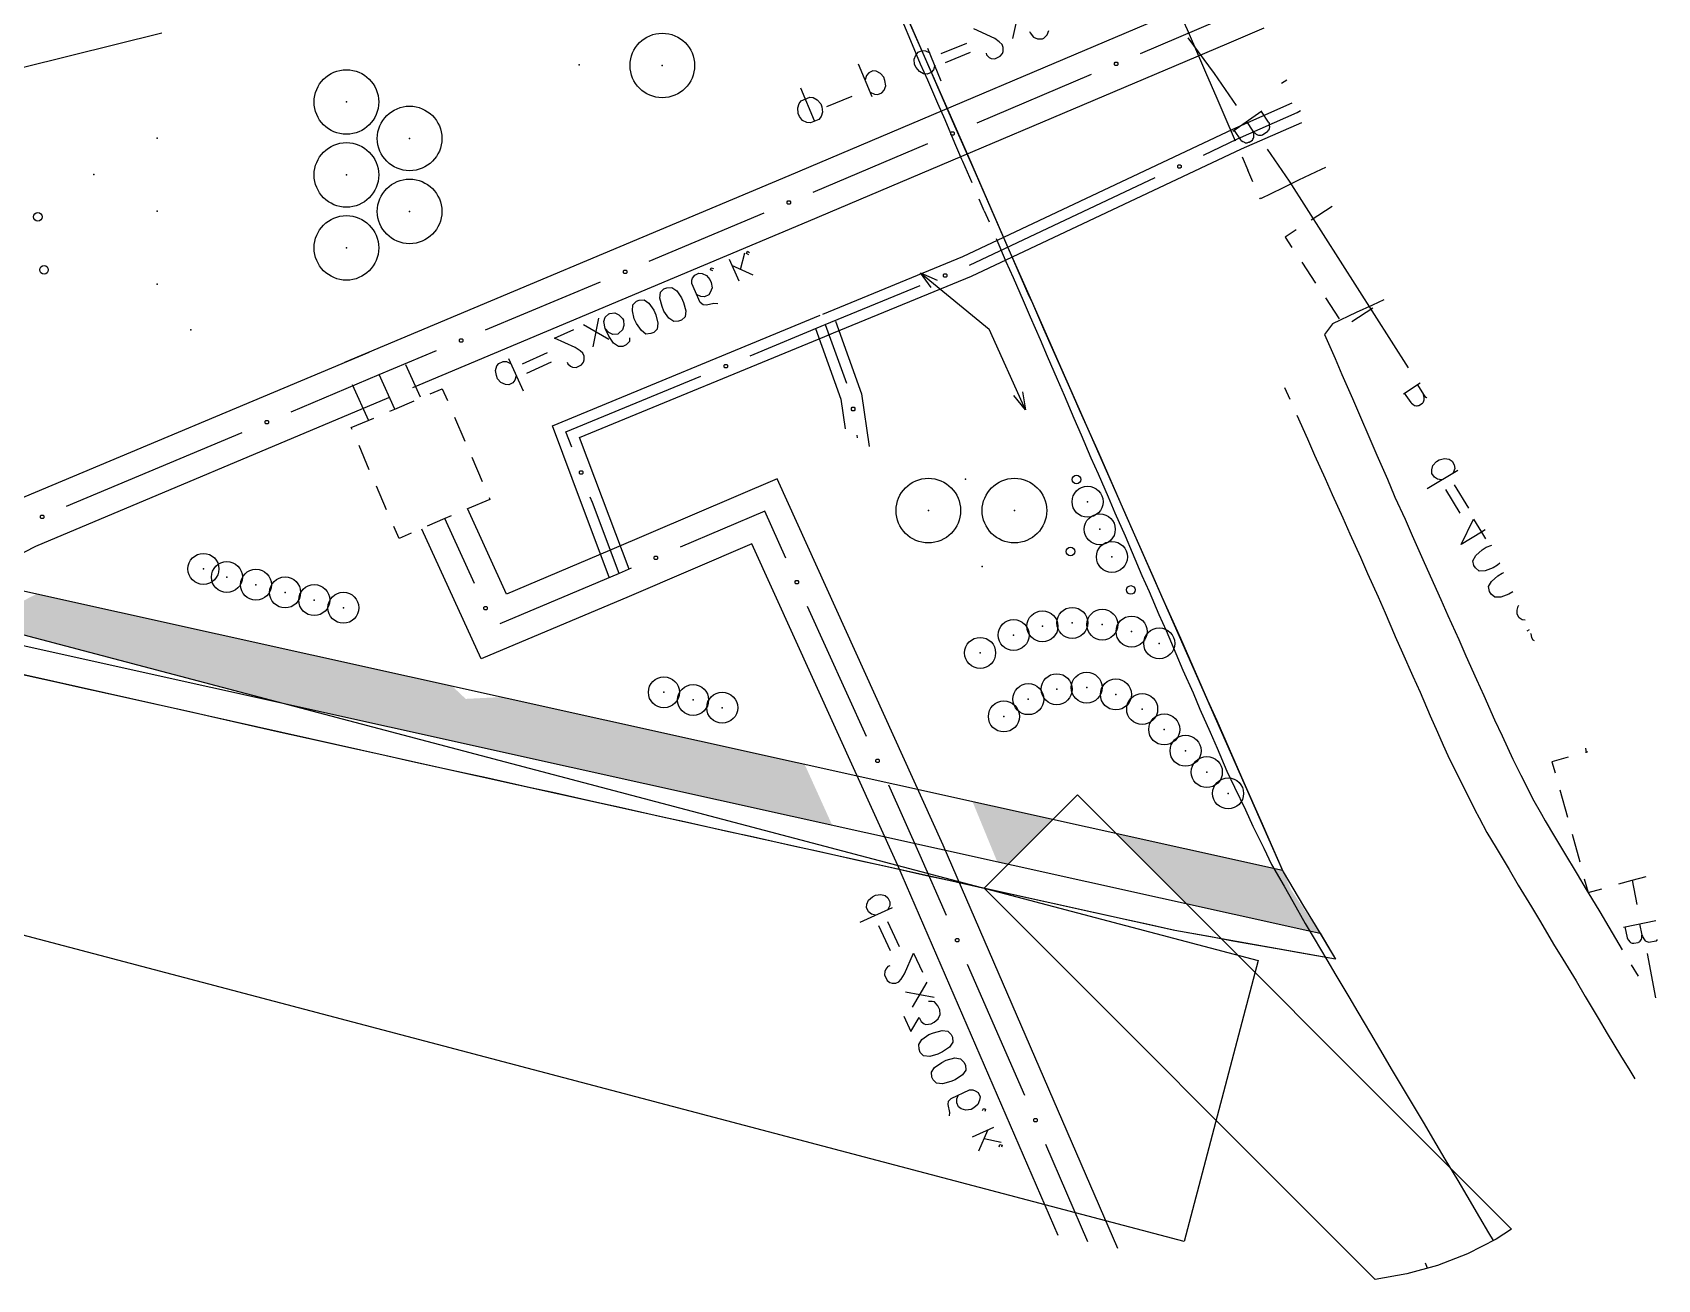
# Model space of a CAD drawing. Header units: metres. Extents: x 120 to 577, y 4 to 268.
# Drawn here: x 493.2 to 568.7, y 132.1 to 190 of the extents above; entities that cross this region are included whole.
import ezdxf

# ---------------------------------------------------------------- set-up
doc = ezdxf.new("R2010")
doc.units = ezdxf.units.M
for name, color, linetype in [('BOUNDARY', 7, 'Continuous'), ('BUILDING', 7, 'Continuous'), ('CURB', 7, 'Continuous'), ('ELECTR_CABLE', 7, 'Continuous'), ('GRASS', 7, 'Continuous'), ('HEAT', 7, 'Continuous'), ('LOUNGER', 7, 'Continuous'), ('NEW_BUSH', 3, 'Continuous'), ('NEW_LAWN', 82, 'Continuous'), ('NEW_TREE', 3, 'Continuous'), ('OVERHEAD_POWER_LINE', 7, 'Continuous'), ('WATER_PIPELINE', 7, 'Continuous')]:
    doc.layers.add(name, color=color, linetype=linetype)

# ---------------------------------------------------------------- blocks, each defined once
blk = doc.blocks.new('ЯБЛОНЯ')
blk.add_circle((0, 0), 0.2)
blk = doc.blocks.new('ЗЛАКИ_ОРНАМЕНТАЛЬНЫЕ')
blk.add_circle((0, 0), 0.2)

msp = doc.modelspace()

# ---------------------------------------------------------------- hatches: boundary and pattern name
at = {"layer": 'NEW_LAWN'}
for points in [[(490.733, 162.556), (493.377, 163.907), (507.221, 160.837), (507.221, 160.837), (512.698, 159.622), (513.321, 159.035), (514.969, 159.118), (526.931, 156.466), (529.073, 155.991), (530.347, 153.177), (518.219, 155.869), (504.772, 158.853)], [(538.531, 151.361), (530.347, 153.177), (538.02, 151.475), (536.874, 154.261), (540.604, 153.434)], [(551.684, 150.152), (553.019, 148.152), (546.797, 149.527), (543.546, 152.781), (551.28, 151.066), (551.28, 151.067)]]:
    msp.add_hatch(color=82, dxfattribs=at).paths.add_polyline_path(points)

# ---------------------------------------------------------------- linework, layer by layer
at = {"layer": 'BOUNDARY'}
msp.add_lwpolyline([(533.519, 191.427), (534.358, 189.506), (534.777, 188.546), (535.615, 186.625), (536.034, 185.664), (536.89, 183.743), (537.309, 182.782), (538.147, 180.861), (538.567, 179.901), (539.615, 177.525), (540.173, 176.233), (540.593, 175.29), (541.448, 173.369), (541.868, 172.408), (542.723, 170.487), (543.142, 169.526), (543.981, 167.605), (544.4, 166.662), (545.256, 164.741), (545.675, 163.78), (546.531, 161.859), (546.95, 160.899), (547.788, 158.978), (548.225, 158.035), (549.063, 156.113), (549.482, 155.153), (550.338, 153.232), (550.757, 152.271), (551.316, 150.996), (552.259, 149.407), (552.801, 148.516), (553.744, 146.944), (552.067, 147.241), (551.037, 147.416), (548.976, 147.783), (547.945, 147.975), (546.269, 148.272), (544.976, 148.569), (543.963, 148.778), (541.92, 149.232), (540.889, 149.459), (538.846, 149.913), (537.816, 150.14), (535.772, 150.594), (534.742, 150.821), (532.698, 151.276), (531.685, 151.503), (529.642, 151.957), (528.612, 152.184), (526.568, 152.638), (525.538, 152.865), (523.494, 153.319), (522.464, 153.546), (520.421, 154), (519.408, 154.227), (517.364, 154.681), (516.334, 154.908), (514.29, 155.362), (513.26, 155.589), (511.985, 155.869), (510.71, 156.148), (509.697, 156.375), (507.654, 156.829), (506.623, 157.056), (504.58, 157.511), (503.549, 157.738), (501.506, 158.209), (500.493, 158.436), (498.45, 158.89), (497.419, 159.117), (495.376, 159.571), (494.345, 159.798), (492.302, 160.253)], dxfattribs=at)
at = {"layer": 'BUILDING'}
for points in [[(546.705, 133.828), (445.643, 160.48), (449.086, 173.538), (550.149, 146.887)], [(537.414, 150.245), (541.749, 154.578), (561.922, 134.392), (561.205, 133.932), (559.877, 133.255), (558.488, 132.714), (557.052, 132.314), (555.589, 132.059)]]:
    msp.add_lwpolyline(points, close=True, dxfattribs=at)
at = {"layer": 'CURB'}
for points in [[(549.327, 192.706), (549.15, 192.615), (547.963, 192.021), (547.229, 191.655), (546.373, 191.235), (546.513, 190.886), (546.845, 190.135), (547.369, 188.913), (547.701, 188.162), (548.225, 186.939), (548.557, 186.188), (549.081, 184.965)], [(536.855, 183.009), (536.418, 184.005), (536.418, 184.005), (536.384, 184.092), (536.052, 184.861), (535.598, 185.944), (535.266, 186.694), (534.794, 187.777), (534.462, 188.528), (534.008, 189.611), (533.676, 190.38)], [(549.412, 184.214), (549.674, 183.603)], [(549.901, 183.062), (549.674, 183.603)], [(553.273, 183.728), (553.08, 183.638), (552.015, 183.132), (551.281, 182.765), (550.251, 182.276), (550.233, 182.311)], [(537.414, 181.717), (537.187, 182.258)], [(537.414, 181.717), (537.641, 181.193)], [(537.973, 180.425), (538.427, 179.359), (538.759, 178.608), (539.23, 177.543), (539.545, 176.792), (540.016, 175.727), (540.348, 174.958), (540.802, 173.893), (541.134, 173.142), (541.588, 172.076), (541.92, 171.308), (542.374, 170.243), (542.706, 169.492), (543.177, 168.426), (543.492, 167.675), (543.963, 166.61), (544.295, 165.841), (544.749, 164.776), (545.081, 164.025), (545.535, 162.96), (545.867, 162.209), (546.321, 161.143), (546.653, 160.375), (547.124, 159.309), (547.439, 158.558), (547.91, 157.493), (548.242, 156.742), (548.696, 155.677), (549.046, 154.926), (549.552, 153.878), (549.901, 153.127), (550.408, 152.096), (550.775, 151.345), (551.351, 150.332), (551.753, 149.616), (552.329, 148.603), (552.748, 147.905), (553.342, 146.909), (553.761, 146.193), (554.355, 145.198), (554.774, 144.482), (555.368, 143.486), (555.787, 142.77), (556.381, 141.775), (556.8, 141.076), (557.394, 140.063), (557.813, 139.364), (558.407, 138.369), (558.826, 137.653), (559.42, 136.657), (559.839, 135.941), (560.433, 134.946), (560.852, 134.23), (561.071, 133.863)], [(555.983, 177.584), (555.455, 177.333), (554.704, 176.984), (553.604, 176.46), (553.237, 175.971), (553.726, 174.853), (554.041, 174.102), (554.53, 172.985), (554.861, 172.234), (555.333, 171.116), (555.665, 170.365), (556.154, 169.247), (556.468, 168.479), (556.503, 168.409), (556.975, 167.378), (557.307, 166.627), (557.796, 165.509), (558.145, 164.759), (558.634, 163.658), (558.966, 162.907), (559.472, 161.789), (559.804, 161.038), (560.293, 159.938), (560.642, 159.187), (561.131, 158.069), (561.481, 157.318), (561.987, 156.236), (562.354, 155.485), (562.878, 154.454), (562.895, 154.402), (563.314, 153.686), (563.489, 153.371), (563.926, 152.638), (564.345, 151.939), (564.974, 150.891), (565.393, 150.175), (565.637, 149.774), (566.022, 149.145), (566.441, 148.429), (567.069, 147.381)], [(551.368, 173.508), (551.613, 172.967)], [(551.945, 172.216), (552.434, 171.116), (552.766, 170.365), (553.255, 169.282), (553.586, 168.531), (554.076, 167.448), (554.407, 166.697), (554.896, 165.614), (555.228, 164.863), (555.717, 163.78), (556.049, 163.03), (556.486, 162.017), (556.521, 161.929), (556.852, 161.178), (557.341, 160.095), (557.673, 159.344), (558.145, 158.244), (558.477, 157.493), (558.739, 156.882), (558.966, 156.41), (559.315, 155.677), (559.856, 154.611), (560.223, 153.878), (560.415, 153.511), (560.782, 152.83), (561.201, 152.114), (561.812, 151.101), (562.232, 150.385), (562.843, 149.372), (563.262, 148.673), (563.873, 147.643), (564.31, 146.944), (564.921, 145.931), (565.34, 145.215), (565.952, 144.202), (566.371, 143.486), (566.982, 142.473), (567.419, 141.775), (567.656, 141.375)], [(567.489, 146.682), (567.803, 146.158)]]:
    msp.add_lwpolyline(points, dxfattribs=at)
at = {"layer": 'ELECTR_CABLE'}
for points in [[(499.201, 189.96), (490.573, 187.83)], [(558.011, 132.581), (557.918, 132.815)]]:
    msp.add_lwpolyline(points, dxfattribs=at)
at = {"layer": 'GRASS'}
msp.add_lwpolyline([(478.435, 187.428), (494.188, 191.497), (497.856, 192.44), (513.627, 197.47), (514.273, 197.68), (515.164, 197.959), (521.137, 200.527), (528.158, 203.531), (528.227, 203.548), (528.245, 203.531), (529.52, 200.527), (532, 194.868), (534.462, 189.279), (536.68, 184.214), (539.492, 177.77), (539.615, 177.525), (540.855, 174.714), (545.553, 164.06), (551.281, 151.066), (492.686, 164.06)], dxfattribs=at)
msp.add_lwpolyline([(446.387, 172.303), (453.111, 170.749), (457.721, 169.666), (492.145, 161.65), (493.036, 161.458), (518.22, 155.869), (552.451, 148.272), (553.028, 148.149), (553.744, 146.944), (546.967, 148.149), (546.269, 148.272), (511.985, 155.869), (486.958, 161.458), (486.067, 161.65), (450.351, 169.666), (446.002, 170.749)], close=True, dxfattribs=at)
at = {"layer": 'HEAT'}
for points in [[(507.706, 174.679), (528.35, 183.359), (547.788, 191.602), (549.491, 192.33)], [(544.679, 189.017), (548.242, 190.537), (549.959, 191.268)], [(538.741, 189.716), (539.038, 191.043)], [(510.867, 173.508), (529.258, 181.228), (548.696, 189.471), (550.43, 190.21)], [(537.501, 189.035), (537.519, 188.965), (537.519, 188.965), (537.641, 188.843), (537.641, 188.843), (537.746, 188.79), (537.746, 188.79), (537.903, 188.773), (537.903, 188.773), (538.165, 188.895), (538.165, 188.895), (538.27, 189.017), (538.27, 189.017), (538.305, 189.122), (538.305, 189.122), (538.305, 189.297), (538.305, 189.297), (538.252, 189.437), (538.252, 189.437), (538.113, 189.559), (538.113, 189.559), (537.903, 189.716), (537.903, 189.716), (536.942, 190.17)], [(539.527, 190.048), (539.545, 189.978), (539.545, 189.978), (539.702, 189.786), (539.702, 189.786), (539.894, 189.698), (539.894, 189.698), (540.121, 189.698), (540.121, 189.698), (540.191, 189.733), (540.191, 189.733), (540.348, 189.891), (540.348, 189.891), (540.418, 190.083)], [(535.126, 188.476), (535.056, 188.266), (535.056, 188.266), (534.951, 188.144), (534.951, 188.144), (534.759, 188.057), (534.759, 188.057), (534.602, 188.074), (534.602, 188.074), (534.41, 188.179), (534.41, 188.179), (534.253, 188.371), (534.253, 188.371), (534.183, 188.511), (534.183, 188.511), (534.165, 188.755), (534.165, 188.755), (534.235, 188.947), (534.235, 188.947), (534.34, 189.087), (534.34, 189.087), (534.532, 189.157), (534.532, 189.157), (534.689, 189.14), (534.689, 189.14), (534.882, 189.052)], [(535.423, 187.742), (534.794, 189.262)], [(535.423, 189.017), (536.611, 189.506)], [(535.615, 188.598), (536.785, 189.087)], [(532.209, 187.009), (531.581, 188.528)], [(532.122, 187.218), (532.314, 187.131), (532.314, 187.131), (532.471, 187.114), (532.471, 187.114), (532.663, 187.201), (532.663, 187.201), (532.768, 187.323), (532.768, 187.323), (532.838, 187.515), (532.838, 187.515), (532.803, 187.76), (532.803, 187.76), (532.751, 187.917), (532.751, 187.917), (532.594, 188.092), (532.594, 188.092), (532.401, 188.196), (532.401, 188.196), (532.244, 188.214), (532.244, 188.214), (532.052, 188.127), (532.052, 188.127), (531.947, 188.004), (531.947, 188.004), (531.878, 187.795)], [(537.082, 185.804), (542.409, 188.057)], [(543.631, 188.537), (543.631, 188.494), (543.596, 188.458), (543.553, 188.458), (543.553, 188.458), (543.51, 188.458), (543.474, 188.494), (543.474, 188.537), (543.474, 188.537), (543.474, 188.58), (543.51, 188.616), (543.553, 188.616), (543.553, 188.616), (543.596, 188.616), (543.631, 188.58), (543.631, 188.537)], [(529.537, 185.891), (528.891, 187.411)], [(551.229, 187.638), (551.486, 187.798)], [(529.729, 185.961), (529.345, 185.804), (529.345, 185.804), (529.17, 185.821), (529.17, 185.821), (528.978, 185.909), (528.978, 185.909), (528.839, 186.101), (528.839, 186.101), (528.769, 186.24), (528.769, 186.24), (528.751, 186.502), (528.751, 186.502), (528.821, 186.694), (528.821, 186.694), (528.909, 186.817), (528.909, 186.817), (529.31, 186.991), (529.31, 186.991), (529.467, 186.974), (529.467, 186.974), (529.66, 186.869), (529.66, 186.869), (529.817, 186.677), (529.817, 186.677), (529.869, 186.537), (529.869, 186.537), (529.904, 186.293), (529.904, 186.293), (529.834, 186.101), (529.834, 186.101), (529.729, 185.961)], [(529.922, 176.914), (536.418, 179.586), (536.418, 179.586), (548.976, 185.507), (548.976, 185.507), (551.735, 186.729)], [(530.096, 186.555), (531.284, 187.044)], [(530.149, 175.936), (536.82, 178.678), (536.82, 178.678), (549.377, 184.599), (549.377, 184.599), (552.172, 185.821)], [(547.613, 184.302), (549.185, 185.053), (549.185, 185.053), (551.962, 186.275)], [(551.962, 186.275), (552.11, 186.368)], [(536.017, 185.306), (536.017, 185.263), (535.982, 185.227), (535.938, 185.227), (535.938, 185.227), (535.895, 185.227), (535.86, 185.263), (535.86, 185.306), (535.86, 185.306), (535.86, 185.349), (535.895, 185.385), (535.938, 185.385), (535.938, 185.385), (535.982, 185.385), (536.017, 185.349), (536.017, 185.306)], [(529.467, 182.573), (534.794, 184.843)], [(546.566, 183.769), (546.566, 183.726), (546.53, 183.691), (546.487, 183.691), (546.487, 183.691), (546.444, 183.691), (546.408, 183.726), (546.408, 183.769), (546.408, 183.769), (546.408, 183.813), (546.444, 183.848), (546.487, 183.848), (546.487, 183.848), (546.53, 183.848), (546.566, 183.813), (546.566, 183.769)], [(536.733, 179.185), (545.36, 183.254)], [(528.42, 182.092), (528.42, 182.049), (528.384, 182.014), (528.341, 182.014), (528.341, 182.014), (528.298, 182.014), (528.262, 182.049), (528.262, 182.092), (528.262, 182.092), (528.262, 182.136), (528.298, 182.171), (528.341, 182.171), (528.341, 182.171), (528.384, 182.171), (528.42, 182.136), (528.42, 182.092)], [(521.853, 179.377), (527.197, 181.612)], [(526.097, 178.992), (526.289, 179.761)], [(526.481, 179.674), (526.376, 179.726), (526.376, 179.726), (526.411, 179.831), (526.411, 179.831), (526.516, 179.778)], [(524.804, 178.923), (524.699, 178.975), (524.699, 178.975), (524.734, 179.062), (524.734, 179.062), (524.839, 179.027)], [(526.027, 178.451), (525.573, 179.447)], [(526.673, 178.73), (525.695, 179.167)], [(514.238, 176.181), (519.582, 178.416)], [(520.805, 178.879), (520.805, 178.836), (520.77, 178.8), (520.726, 178.8), (520.726, 178.8), (520.683, 178.8), (520.648, 178.836), (520.648, 178.879), (520.648, 178.879), (520.648, 178.922), (520.683, 178.958), (520.726, 178.958), (520.726, 178.958), (520.77, 178.958), (520.805, 178.922), (520.805, 178.879)], [(525.031, 177.386), (524.857, 177.403), (524.857, 177.403), (524.507, 177.333), (524.507, 177.333), (524.35, 177.351), (524.35, 177.351), (524.21, 177.456), (524.21, 177.456), (523.826, 178.329), (523.826, 178.329), (523.826, 178.486), (523.826, 178.486), (523.861, 178.591), (523.861, 178.591), (523.966, 178.73), (523.966, 178.73), (524.158, 178.818), (524.158, 178.818), (524.315, 178.8), (524.315, 178.8), (524.507, 178.713), (524.507, 178.713), (524.665, 178.521), (524.665, 178.521), (524.734, 178.381), (524.734, 178.381), (524.769, 178.137), (524.769, 178.137), (524.734, 178.032), (524.734, 178.032), (524.699, 177.945), (524.699, 177.945), (524.612, 177.805), (524.612, 177.805), (524.42, 177.718), (524.42, 177.718), (524.245, 177.735), (524.245, 177.735), (524.053, 177.822)], [(530.026, 176.425), (534.445, 178.241)], [(535.685, 178.704), (535.685, 178.661), (535.65, 178.626), (535.606, 178.626), (535.606, 178.626), (535.563, 178.626), (535.528, 178.661), (535.528, 178.704), (535.528, 178.704), (535.528, 178.748), (535.563, 178.783), (535.606, 178.783), (535.606, 178.783), (535.65, 178.783), (535.685, 178.748), (535.685, 178.704)], [(521.923, 176.006), (521.696, 175.988), (521.696, 175.988), (521.486, 176.146), (521.486, 176.146), (521.259, 176.478), (521.259, 176.478), (521.154, 176.687), (521.154, 176.687), (521.067, 177.071), (521.067, 177.071), (521.084, 177.351), (521.084, 177.351), (521.259, 177.508), (521.259, 177.508), (521.381, 177.56), (521.381, 177.56), (521.608, 177.578), (521.608, 177.578), (521.835, 177.421), (521.835, 177.421), (522.062, 177.089), (522.062, 177.089), (522.15, 176.879), (522.15, 176.879), (522.254, 176.495), (522.254, 176.495), (522.219, 176.216), (522.219, 176.216), (522.062, 176.058), (522.062, 176.058), (521.923, 176.006)], [(523.215, 176.582), (522.988, 176.565), (522.988, 176.565), (522.761, 176.722), (522.761, 176.722), (522.534, 177.054), (522.534, 177.054), (522.446, 177.263), (522.446, 177.263), (522.342, 177.648), (522.342, 177.648), (522.377, 177.927), (522.377, 177.927), (522.534, 178.084), (522.534, 178.084), (522.674, 178.137), (522.674, 178.137), (522.901, 178.154), (522.901, 178.154), (523.128, 177.997), (523.128, 177.997), (523.355, 177.665), (523.355, 177.665), (523.442, 177.456), (523.442, 177.456), (523.547, 177.071), (523.547, 177.071), (523.512, 176.792), (523.512, 176.792), (523.355, 176.635), (523.355, 176.635), (523.215, 176.582)], [(519.984, 164.689), (518.744, 167.99), (518.744, 167.99), (517.347, 171.727), (517.347, 171.727), (529.799, 176.862)], [(519.25, 175.395), (519.512, 176.722)], [(520.927, 175.814), (520.927, 175.639), (520.927, 175.639), (520.77, 175.482), (520.77, 175.482), (520.63, 175.412), (520.63, 175.412), (520.421, 175.412), (520.421, 175.412), (520.194, 175.569), (520.194, 175.569), (519.966, 175.884), (519.966, 175.884), (519.809, 176.25), (519.809, 176.25), (519.739, 176.565), (519.739, 176.565), (519.809, 176.774), (519.809, 176.774), (519.966, 176.932), (519.966, 176.932), (520.019, 176.949), (520.019, 176.949), (520.246, 176.967), (520.246, 176.967), (520.438, 176.879), (520.438, 176.879), (520.613, 176.705), (520.613, 176.705), (520.648, 176.635), (520.648, 176.635), (520.665, 176.39), (520.665, 176.39), (520.613, 176.181), (520.613, 176.181), (520.438, 176.023), (520.438, 176.023), (520.386, 175.988), (520.386, 175.988), (520.159, 175.971), (520.159, 175.971), (519.966, 176.058), (519.966, 176.058), (519.809, 176.25)], [(518.028, 174.679), (518.063, 174.609), (518.063, 174.609), (518.185, 174.487), (518.185, 174.487), (518.29, 174.452), (518.29, 174.452), (518.447, 174.434), (518.447, 174.434), (518.709, 174.556), (518.709, 174.556), (518.796, 174.679), (518.796, 174.679), (518.831, 174.783), (518.831, 174.783), (518.831, 174.958), (518.831, 174.958), (518.761, 175.098), (518.761, 175.098), (518.639, 175.203), (518.639, 175.203), (518.412, 175.36), (518.412, 175.36), (517.452, 175.796), (517.452, 175.796), (518.342, 176.198)], [(520.91, 165.055), (519.67, 168.339), (519.67, 168.339), (518.604, 171.186), (518.604, 171.186), (530.271, 175.988)], [(519.966, 175.727), (518.796, 176.408)], [(526.533, 174.976), (530.026, 176.425)], [(529.572, 176.25), (530.76, 172.967), (530.76, 172.967), (530.952, 171.587)], [(530.026, 176.425), (531.022, 173.701)], [(530.498, 176.582), (531.72, 173.212), (531.72, 173.212), (532.07, 170.766)], [(509.295, 174.102), (511.968, 175.22)], [(513.19, 175.683), (513.19, 175.639), (513.155, 175.604), (513.111, 175.604), (513.111, 175.604), (513.068, 175.604), (513.033, 175.639), (513.033, 175.683), (513.033, 175.683), (513.033, 175.726), (513.068, 175.761), (513.111, 175.761), (513.111, 175.761), (513.155, 175.761), (513.19, 175.726), (513.19, 175.683)], [(488.11, 166.435), (489.368, 166.697), (489.368, 166.697), (492.372, 168.234), (492.372, 168.234), (508.841, 175.15)], [(511.217, 173.054), (510.535, 174.556)], [(515.67, 174.05), (515.6, 173.84), (515.6, 173.84), (515.513, 173.718), (515.513, 173.718), (515.321, 173.631), (515.321, 173.631), (515.164, 173.648), (515.164, 173.648), (514.954, 173.735), (514.954, 173.735), (514.797, 173.91), (514.797, 173.91), (514.744, 174.067), (514.744, 174.067), (514.71, 174.294), (514.71, 174.294), (514.762, 174.504), (514.762, 174.504), (514.867, 174.626), (514.867, 174.626), (515.059, 174.714), (515.059, 174.714), (515.216, 174.714), (515.216, 174.714), (515.408, 174.626)], [(516.002, 173.334), (515.321, 174.836)], [(515.967, 174.609), (517.12, 175.133)], [(516.159, 174.172), (517.312, 174.696)], [(525.485, 174.495), (525.485, 174.452), (525.45, 174.417), (525.407, 174.417), (525.407, 174.417), (525.363, 174.417), (525.328, 174.452), (525.328, 174.495), (525.328, 174.495), (525.328, 174.539), (525.363, 174.574), (525.407, 174.574), (525.407, 174.574), (525.45, 174.574), (525.485, 174.539), (525.485, 174.495)], [(505.209, 172.373), (509.295, 174.102)], [(510.029, 172.495), (509.295, 174.102)], [(518.255, 170.732), (517.975, 171.448), (517.975, 171.448), (524.245, 174.032)], [(488.757, 164.217), (490.136, 164.497), (490.136, 164.497), (493.35, 166.138), (493.35, 166.138), (509.749, 173.037)], [(508.824, 171.954), (508.055, 173.631)], [(511.671, 173.212), (512.23, 173.439), (512.23, 173.439), (512.474, 172.897)], [(509.802, 172.408), (510.029, 172.495), (510.029, 172.495), (510.92, 172.88)], [(531.406, 172.504), (531.406, 172.461), (531.371, 172.426), (531.327, 172.426), (531.327, 172.426), (531.284, 172.426), (531.249, 172.461), (531.249, 172.504), (531.249, 172.504), (531.249, 172.548), (531.284, 172.583), (531.327, 172.583), (531.327, 172.583), (531.371, 172.583), (531.406, 172.548), (531.406, 172.504)], [(504.161, 171.893), (504.161, 171.85), (504.125, 171.814), (504.082, 171.814), (504.082, 171.814), (504.039, 171.814), (504.004, 171.85), (504.004, 171.893), (504.004, 171.893), (504.004, 171.936), (504.039, 171.972), (504.082, 171.972), (504.082, 171.972), (504.125, 171.972), (504.161, 171.936), (504.161, 171.893)], [(508.038, 171.552), (508.003, 171.64), (508.003, 171.64), (509.051, 172.076)], [(512.806, 172.129), (513.277, 171.011)], [(494.765, 167.99), (502.938, 171.413)], [(508.841, 169.684), (508.37, 170.801)], [(531.493, 171.29), (531.511, 171.168)], [(513.609, 170.26), (514.081, 169.142)], [(543.63, 133.506), (535.51, 152.236), (527.791, 169.264), (520.001, 165.929), (515.216, 163.903), (513.4, 167.885)], [(518.761, 169.553), (518.761, 169.509), (518.726, 169.474), (518.683, 169.474), (518.683, 169.474), (518.639, 169.474), (518.604, 169.509), (518.604, 169.553), (518.604, 169.553), (518.604, 169.596), (518.639, 169.631), (518.683, 169.631), (518.683, 169.631), (518.726, 169.631), (518.761, 169.596), (518.761, 169.553)], [(509.645, 167.815), (509.173, 168.915)], [(520.455, 164.863), (519.215, 168.164), (519.215, 168.164), (519.111, 168.409)], [(514.413, 168.391), (514.448, 168.304), (514.448, 168.304), (513.4, 167.867)], [(528.192, 165.579), (527.214, 167.762), (527.214, 167.762), (523.285, 166.086)], [(493.717, 167.492), (493.717, 167.448), (493.681, 167.413), (493.638, 167.413), (493.638, 167.413), (493.595, 167.413), (493.559, 167.448), (493.559, 167.492), (493.559, 167.492), (493.559, 167.535), (493.595, 167.57), (493.638, 167.57), (493.638, 167.57), (493.681, 167.57), (493.717, 167.535), (493.717, 167.492)], [(510.221, 166.488), (509.977, 167.046)], [(540.852, 134.105), (533.397, 151.293), (526.621, 166.243), (520.91, 163.798), (514.046, 160.899), (511.286, 166.924)], [(512.649, 167.535), (512.352, 167.413), (512.352, 167.413), (511.531, 167.064)], [(513.731, 164.392), (512.352, 167.413)], [(510.78, 166.732), (510.221, 166.488)], [(522.237, 165.588), (522.237, 165.545), (522.202, 165.509), (522.158, 165.509), (522.158, 165.509), (522.115, 165.509), (522.08, 165.545), (522.08, 165.588), (522.08, 165.588), (522.08, 165.631), (522.115, 165.667), (522.158, 165.667), (522.158, 165.667), (522.202, 165.667), (522.237, 165.631), (522.237, 165.588)], [(521.014, 165.108), (520.455, 164.863), (520.455, 164.863), (514.902, 162.523)], [(528.786, 164.453), (528.786, 164.409), (528.751, 164.374), (528.708, 164.374), (528.708, 164.374), (528.664, 164.374), (528.629, 164.409), (528.629, 164.453), (528.629, 164.453), (528.629, 164.496), (528.664, 164.531), (528.708, 164.531), (528.708, 164.531), (528.751, 164.531), (528.786, 164.496), (528.786, 164.453)], [(514.325, 163.248), (514.325, 163.204), (514.29, 163.169), (514.247, 163.169), (514.247, 163.169), (514.203, 163.169), (514.168, 163.204), (514.168, 163.248), (514.168, 163.248), (514.168, 163.291), (514.203, 163.326), (514.247, 163.326), (514.247, 163.326), (514.29, 163.326), (514.325, 163.291), (514.325, 163.248)], [(531.947, 157.284), (529.205, 163.326)], [(532.541, 156.157), (532.541, 156.114), (532.506, 156.078), (532.463, 156.078), (532.463, 156.078), (532.419, 156.078), (532.384, 156.114), (532.384, 156.157), (532.384, 156.157), (532.384, 156.2), (532.419, 156.236), (532.463, 156.236), (532.463, 156.236), (532.506, 156.236), (532.541, 156.2), (532.541, 156.157)], [(535.667, 148.97), (534.445, 151.765), (534.445, 151.765), (532.978, 155.031)], [(532.367, 148.988), (532.174, 149.04), (532.174, 149.04), (532.035, 149.145), (532.035, 149.145), (531.947, 149.337), (531.947, 149.337), (531.965, 149.494), (531.965, 149.494), (532.035, 149.686), (532.035, 149.686), (532.227, 149.843), (532.227, 149.843), (532.367, 149.913), (532.367, 149.913), (532.611, 149.948), (532.611, 149.948), (532.821, 149.896), (532.821, 149.896), (532.943, 149.791), (532.943, 149.791), (533.03, 149.599), (533.03, 149.599), (533.03, 149.442), (533.03, 149.442), (532.943, 149.25)], [(531.651, 148.656), (533.153, 149.337)], [(532.506, 148.499), (533.048, 147.346)], [(532.925, 148.691), (533.467, 147.538)], [(536.244, 147.826), (536.244, 147.783), (536.209, 147.748), (536.165, 147.748), (536.165, 147.748), (536.122, 147.748), (536.087, 147.783), (536.087, 147.826), (536.087, 147.826), (536.087, 147.87), (536.122, 147.905), (536.165, 147.905), (536.165, 147.905), (536.209, 147.905), (536.244, 147.87), (536.244, 147.826)], [(533.03, 146.63), (532.943, 146.595), (532.943, 146.595), (532.838, 146.473), (532.838, 146.473), (532.803, 146.368), (532.803, 146.368), (532.786, 146.211), (532.786, 146.211), (532.908, 145.949), (532.908, 145.949), (533.03, 145.861), (533.03, 145.861), (533.135, 145.827), (533.135, 145.827), (533.31, 145.827), (533.31, 145.827), (533.449, 145.896), (533.449, 145.896), (533.554, 146.019), (533.554, 146.019), (533.711, 146.263), (533.711, 146.263), (534.131, 147.224), (534.131, 147.224), (534.55, 146.333)], [(539.3, 140.604), (536.646, 146.7)], [(534.078, 144.709), (534.759, 145.879)], [(533.764, 145.425), (535.091, 145.18)], [(533.676, 144.29), (534.008, 143.574), (534.008, 143.574), (534.393, 144.237), (534.393, 144.237), (534.48, 144.045), (534.48, 144.045), (534.62, 143.94), (534.62, 143.94), (534.707, 143.905), (534.707, 143.905), (534.951, 143.94), (534.951, 143.94), (535.091, 144.01), (535.091, 144.01), (535.283, 144.167), (535.283, 144.167), (535.371, 144.377), (535.371, 144.377), (535.353, 144.586), (535.353, 144.586), (535.266, 144.779), (535.266, 144.779), (535.109, 144.953), (535.109, 144.953), (535.004, 144.971), (535.004, 144.971), (534.829, 144.971)], [(534.393, 142.753), (534.375, 142.98), (534.375, 142.98), (534.515, 143.207), (534.515, 143.207), (534.847, 143.434), (534.847, 143.434), (535.056, 143.521), (535.056, 143.521), (535.458, 143.626), (535.458, 143.626), (535.72, 143.591), (535.72, 143.591), (535.877, 143.434), (535.877, 143.434), (535.947, 143.312), (535.947, 143.312), (535.964, 143.085), (535.964, 143.085), (535.807, 142.857), (535.807, 142.857), (535.475, 142.63), (535.475, 142.63), (535.266, 142.526), (535.266, 142.526), (534.882, 142.421), (534.882, 142.421), (534.602, 142.456), (534.602, 142.456), (534.445, 142.613), (534.445, 142.613), (534.393, 142.753)], [(534.986, 141.46), (534.969, 141.687), (534.969, 141.687), (535.109, 141.914), (535.109, 141.914), (535.44, 142.141), (535.44, 142.141), (535.65, 142.246), (535.65, 142.246), (536.052, 142.351), (536.052, 142.351), (536.314, 142.316), (536.314, 142.316), (536.471, 142.159), (536.471, 142.159), (536.541, 142.019), (536.541, 142.019), (536.558, 141.792), (536.558, 141.792), (536.401, 141.565), (536.401, 141.565), (536.069, 141.338), (536.069, 141.338), (535.86, 141.251), (535.86, 141.251), (535.475, 141.146), (535.475, 141.146), (535.196, 141.181), (535.196, 141.181), (535.039, 141.338), (535.039, 141.338), (534.986, 141.46)], [(535.807, 139.661), (535.825, 139.819), (535.825, 139.819), (535.737, 140.185), (535.737, 140.185), (535.755, 140.343), (535.755, 140.343), (535.877, 140.465), (535.877, 140.465), (536.733, 140.866), (536.733, 140.866), (536.89, 140.866), (536.89, 140.866), (536.995, 140.832), (536.995, 140.832), (537.135, 140.744), (537.135, 140.744), (537.222, 140.552), (537.222, 140.552), (537.204, 140.395), (537.204, 140.395), (537.117, 140.185), (537.117, 140.185), (536.942, 140.028), (536.942, 140.028), (536.803, 139.958), (536.803, 139.958), (536.558, 139.923), (536.558, 139.923), (536.453, 139.958), (536.453, 139.958), (536.349, 139.993), (536.349, 139.993), (536.226, 140.081), (536.226, 140.081), (536.139, 140.273), (536.139, 140.273), (536.139, 140.447), (536.139, 140.447), (536.226, 140.639)], [(537.344, 139.906), (537.379, 140.011), (537.379, 140.011), (537.484, 139.976), (537.484, 139.976), (537.449, 139.871)], [(536.873, 138.683), (537.868, 139.137)], [(537.169, 138.037), (537.589, 138.998)], [(539.877, 139.461), (539.877, 139.417), (539.841, 139.382), (539.798, 139.382), (539.798, 139.382), (539.755, 139.382), (539.719, 139.417), (539.719, 139.461), (539.719, 139.461), (539.719, 139.504), (539.755, 139.539), (539.798, 139.539), (539.798, 139.539), (539.841, 139.539), (539.877, 139.504), (539.877, 139.461)], [(537.414, 138.614), (538.2, 138.439)], [(538.113, 138.229), (538.147, 138.334), (538.147, 138.334), (538.252, 138.299), (538.252, 138.299), (538.217, 138.212)], [(542.237, 133.807), (540.278, 138.334)]]:
    msp.add_lwpolyline(points, dxfattribs=at)
at = {"layer": 'LOUNGER'}
for p in [(500.543, 176.178), (536.543, 169.249)]:
    msp.add_point(p, dxfattribs=at)
at = {"layer": 'NEW_BUSH'}
for centre in [(542.221, 168.195), (542.785, 166.914), (543.35, 165.633), (501.132, 165.073), (502.22, 164.697), (503.574, 164.34), (504.927, 163.983), (506.281, 163.626), (507.635, 163.269), (540.122, 162.407), (541.51, 162.566), (542.905, 162.484), (538.783, 162.003), (544.265, 162.164), (537.228, 161.173), (545.551, 161.615), (540.785, 159.484), (542.179, 159.557), (522.532, 159.341), (523.886, 158.984), (525.24, 158.627), (539.467, 159.023), (543.538, 159.242), (538.329, 158.218), (544.757, 158.565), (545.783, 157.615), (546.772, 156.625), (547.762, 155.635), (548.752, 154.645)]:
    msp.add_circle(centre, 0.72, dxfattribs=at)
for p in [(542.221, 168.195), (542.785, 166.914), (543.35, 165.633), (501.132, 165.073), (502.22, 164.697), (503.574, 164.34), (504.927, 163.983), (506.281, 163.626), (507.635, 163.269), (540.122, 162.407), (541.51, 162.566), (542.905, 162.484), (538.783, 162.003), (544.265, 162.164), (545.551, 161.615), (537.228, 161.173), (540.785, 159.484), (542.179, 159.557), (522.532, 159.341), (523.886, 158.984), (525.24, 158.627), (539.467, 159.023), (543.538, 159.242), (538.329, 158.218), (544.757, 158.565), (545.783, 157.615), (546.772, 156.625), (547.762, 155.635), (548.752, 154.645)]:
    msp.add_point(p, dxfattribs=at)
at = {"layer": 'NEW_TREE'}
for centre in [(522.456, 188.465), (507.777, 186.77), (510.713, 185.075), (507.777, 183.38), (510.713, 181.685), (507.777, 179.99), (534.821, 167.784), (538.821, 167.784)]:
    msp.add_circle(centre, 1.5, dxfattribs=at)
for p in [(522.456, 188.465), (507.777, 186.77), (510.713, 185.075), (507.777, 183.38), (510.713, 181.685), (507.777, 179.99), (534.821, 167.784), (538.821, 167.784)]:
    msp.add_point(p, dxfattribs=at)
at = {"layer": 'OVERHEAD_POWER_LINE'}
for points in [[(534.951, 178.154), (534.462, 178.835), (534.462, 178.835), (537.641, 176.216)], [(534.462, 178.835), (535.231, 178.486)], [(539.195, 173.299), (539.335, 172.461), (539.335, 172.461), (537.641, 176.216)], [(539.335, 172.461), (538.794, 173.124)]]:
    msp.add_lwpolyline(points, dxfattribs=at)
at = {"layer": 'TREE'}
for p in [(518.586, 188.488), (498.986, 185.093), (496.046, 183.395), (498.986, 181.698), (498.986, 178.303), (537.321, 165.186)]:
    msp.add_point(p, dxfattribs=at)
at = {"layer": 'WATER_PIPELINE'}
for points in [[(546.88, 189.751), (548.103, 188.092), (548.103, 188.092), (549.133, 186.607)], [(548.976, 185.42), (550.321, 186.363)], [(549.028, 185.437), (549.325, 185.018), (549.325, 185.018), (549.36, 184.983), (549.36, 184.983), (549.43, 184.931), (549.43, 184.931), (549.517, 184.896), (549.517, 184.896), (549.552, 184.878), (549.552, 184.878), (549.605, 184.878), (549.605, 184.878), (549.639, 184.878), (549.639, 184.878), (549.692, 184.896), (549.692, 184.896), (549.727, 184.896), (549.727, 184.896), (549.884, 185), (549.884, 185), (549.901, 185.035), (549.901, 185.035), (549.936, 185.088), (549.936, 185.088), (549.954, 185.123), (549.954, 185.123), (549.954, 185.158), (549.954, 185.158), (549.954, 185.227), (549.954, 185.227), (549.954, 185.28), (549.954, 185.28), (549.936, 185.35), (549.936, 185.35), (549.901, 185.42), (549.901, 185.42), (549.954, 185.367), (549.954, 185.367), (549.989, 185.332), (549.989, 185.332), (550.059, 185.28), (550.059, 185.28), (550.111, 185.245), (550.111, 185.245), (550.163, 185.227), (550.163, 185.227), (550.233, 185.227), (550.233, 185.227), (550.303, 185.227), (550.303, 185.227), (550.355, 185.245), (550.355, 185.245), (550.6, 185.42), (550.6, 185.42), (550.617, 185.454), (550.617, 185.454), (550.652, 185.489), (550.652, 185.489), (550.67, 185.542), (550.67, 185.542), (550.687, 185.612), (550.687, 185.612), (550.67, 185.664), (550.67, 185.664), (550.67, 185.751), (550.67, 185.751), (550.652, 185.804), (550.652, 185.804), (550.617, 185.839)], [(549.605, 185.856), (549.901, 185.42)], [(550.286, 186.328), (550.617, 185.839)], [(550.565, 184.581), (551.595, 183.097), (551.595, 183.097), (557.114, 174.417)], [(553.586, 181.909), (552.608, 181.28)], [(551.91, 180.826), (551.403, 180.494), (551.403, 180.494), (551.718, 180.005)], [(552.172, 179.324), (552.818, 178.346)], [(553.272, 177.665), (553.918, 176.687)], [(554.495, 176.565), (555.473, 177.211)], [(556.905, 173.212), (557.682, 173.713)], [(556.94, 173.246), (557.237, 172.81), (557.272, 172.775), (557.341, 172.723), (557.411, 172.67), (557.446, 172.67), (557.499, 172.653), (557.534, 172.653), (557.586, 172.67), (557.621, 172.67), (557.778, 172.775), (557.813, 172.81), (557.83, 172.845), (557.848, 172.88), (557.865, 172.932), (557.865, 172.985), (557.865, 173.054), (557.848, 173.107), (557.83, 173.177), (557.865, 173.124), (557.9, 173.089), (557.97, 173.037), (557.986, 173.026)], [(557.551, 173.631), (557.83, 173.177)], [(558.669, 169.212), (558.477, 169.247), (558.477, 169.247), (558.337, 169.334), (558.337, 169.334), (558.215, 169.509), (558.215, 169.509), (558.215, 169.684), (558.215, 169.684), (558.267, 169.876), (558.267, 169.876), (558.442, 170.068), (558.442, 170.068), (558.564, 170.138), (558.564, 170.138), (558.809, 170.208), (558.809, 170.208), (559.018, 170.173), (559.018, 170.173), (559.158, 170.085), (559.158, 170.085), (559.263, 169.911), (559.263, 169.911), (559.28, 169.736), (559.28, 169.736), (559.21, 169.544)], [(558.005, 168.81), (559.42, 169.666)], [(558.861, 168.758), (559.525, 167.658)], [(559.263, 168.985), (559.926, 167.902)], [(560.522, 166.78), (559.577, 166.208), (560.153, 167.378), (560.522, 166.78)], [(560.171, 165.23), (560.118, 165.457), (560.258, 165.702), (560.555, 165.964), (560.747, 166.086), (561.01, 166.182)], [(560.702, 166.889), (560.522, 166.78)], [(560.522, 166.78), (560.712, 166.47)], [(561.377, 165.341), (561.271, 165.248), (561.062, 165.125), (560.695, 164.986), (560.415, 164.968), (560.241, 165.125), (560.171, 165.23)], [(560.904, 164.025), (560.852, 164.252), (560.992, 164.497), (561.289, 164.759), (561.481, 164.881), (561.57, 164.913)], [(561.982, 164.012), (561.795, 163.903), (561.428, 163.763), (561.149, 163.763), (560.974, 163.903), (560.904, 164.025)], [(562.558, 162.693), (562.424, 162.715), (562.284, 162.802), (562.179, 162.977), (562.179, 163.152), (562.232, 163.344), (562.26, 163.375)], [(562.651, 162.191), (562.75, 162.252)], [(562.831, 162.068), (562.825, 162.051), (562.843, 161.894), (562.913, 161.772), (562.973, 161.742)], [(564.554, 156.323), (563.803, 156.113), (563.803, 156.113), (563.943, 155.607)], [(565.354, 156.743), (565.393, 156.55)], [(565.459, 156.569), (565.393, 156.55), (565.358, 156.55)], [(564.17, 154.804), (564.52, 153.546)], [(564.747, 152.743), (565.096, 151.468)], [(565.305, 150.682), (565.48, 150.036)], [(566.912, 150.437), (567.524, 150.612), (567.524, 150.612), (568.187, 150.787)], [(567.524, 150.612), (567.751, 149.477)], [(565.48, 150.036), (566.126, 150.21)], [(567.122, 148.429), (568.623, 148.736)], [(567.192, 148.446), (567.296, 147.94), (567.314, 147.887), (567.366, 147.818), (567.419, 147.748), (567.454, 147.713), (567.489, 147.695), (567.524, 147.678), (567.576, 147.678), (567.611, 147.678), (567.803, 147.713), (567.82, 147.73), (567.873, 147.748), (567.908, 147.783), (567.925, 147.818), (567.96, 147.87), (567.978, 147.94), (567.978, 147.992), (567.978, 148.062), (568.013, 148.01), (568.03, 147.957), (568.065, 147.887), (568.1, 147.835), (568.135, 147.8), (568.205, 147.765), (568.257, 147.748), (568.309, 147.73), (568.624, 147.8), (568.659, 147.8), (568.694, 147.835), (568.706, 147.847)], [(567.873, 148.586), (567.978, 148.062)], [(568.222, 147.206), (568.619, 145.148)]]:
    msp.add_lwpolyline(points, dxfattribs=at)

# ---------------------------------------------------------------- block references
at = {"layer": 'BUSH'}
msp.add_blockref('ЗЛАКИ_ОРНАМЕНТАЛЬНЫЕ', (493.436, 181.434), dxfattribs=at)
at = {"layer": 'TREE'}
for p in [(493.723, 178.974), (541.702, 169.229), (541.425, 165.883), (544.225, 164.096)]:
    msp.add_blockref('ЯБЛОНЯ', p, dxfattribs=at)

doc.saveas('drawing.dxf')
